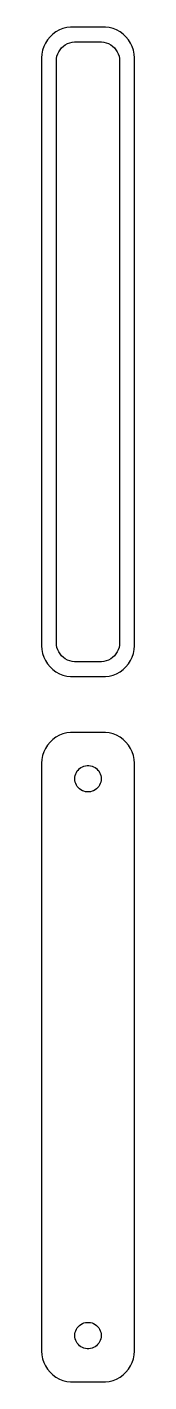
# Model space of a CAD drawing. Header units: metres. Extents: x -8 to 8, y 176 to 394.
import ezdxf

# ---------------------------------------------------------------- set-up
doc = ezdxf.new("R2010")
doc.units = ezdxf.units.M

msp = doc.modelspace()

# ---------------------------------------------------------------- linework, layer by layer
for p, q in [((-4.04507, 394.255), (-4.62889, 394.024)), ((-3.4369, 394.411), (-4.04507, 394.255)), ((-2.81395, 394.49), (-3.4369, 394.411)), ((2.81395, 394.49), (-2.81395, 394.49)), ((3.4369, 394.411), (2.81395, 394.49)), ((4.04507, 394.255), (3.4369, 394.411)), ((4.62889, 394.024), (4.04507, 394.255)), ((-6.54507, 392.439), (-6.88153, 391.909)), ((-6.14484, 392.923), (-6.54507, 392.439)), ((-5.68712, 393.353), (-6.14484, 392.923)), ((-5.17912, 393.722), (-5.68712, 393.353)), ((-4.62889, 394.024), (-5.17912, 393.722)), ((-2.96194, 391.961), (-2.5833, 392.058)), ((-2.5833, 392.058), (-2.19545, 392.107)), ((-2.19545, 392.107), (2.19545, 392.107)), ((2.19545, 392.107), (2.5833, 392.058)), ((2.5833, 392.058), (2.96194, 391.961)), ((5.17912, 393.722), (4.62889, 394.024)), ((5.68712, 393.353), (5.17912, 393.722)), ((6.14484, 392.923), (5.68712, 393.353)), ((6.54507, 392.439), (6.14484, 392.923)), ((6.88153, 391.909), (6.54507, 392.439)), ((-7.46057, 390.127), (-7.5, 389.5)), ((-7.34291, 390.743), (-7.46057, 390.127)), ((-7.14888, 391.341), (-7.34291, 390.743)), ((-6.88153, 391.909), (-7.14888, 391.341)), ((-5.01512, 389.774), (-4.89432, 390.146)), ((-4.89432, 390.146), (-4.72786, 390.5)), ((-4.72786, 390.5), (-4.5184, 390.83)), ((-4.5184, 390.83), (-4.26921, 391.131)), ((-4.26921, 391.131), (-3.98424, 391.399)), ((-3.98424, 391.399), (-3.66798, 391.628)), ((-3.66798, 391.628), (-3.32541, 391.817)), ((-3.32541, 391.817), (-2.96194, 391.961)), ((2.96194, 391.961), (3.32541, 391.817)), ((3.32541, 391.817), (3.66798, 391.628)), ((3.66798, 391.628), (3.98424, 391.399)), ((3.98424, 391.399), (4.26921, 391.131)), ((4.26921, 391.131), (4.5184, 390.83)), ((4.5184, 390.83), (4.72786, 390.5)), ((4.72786, 390.5), (4.89432, 390.146)), ((4.89432, 390.146), (5.01512, 389.774)), ((7.14888, 391.341), (6.88153, 391.909)), ((7.34291, 390.743), (7.14888, 391.341)), ((7.46057, 390.127), (7.34291, 390.743)), ((7.5, 389.5), (7.46057, 390.127)), ((-7.5, 389.5), (-7.5, 294.5)), ((-5.11292, 389), (-5.08836, 389.39)), ((-5.11292, 295), (-5.11292, 389)), ((-5.08836, 389.39), (-5.01512, 389.774)), ((5.01512, 389.774), (5.08836, 389.39)), ((5.08836, 389.39), (5.11292, 389)), ((5.11292, 389), (5.11292, 295)), ((7.5, 294.5), (7.5, 389.5)), ((-7.5, 294.5), (-7.46057, 293.873)), ((-7.46057, 293.873), (-7.34291, 293.257)), ((-5.08836, 294.61), (-5.11292, 295)), ((-5.01512, 294.226), (-5.08836, 294.61)), ((-4.89432, 293.854), (-5.01512, 294.226)), ((-4.72786, 293.5), (-4.89432, 293.854)), ((-4.5184, 293.17), (-4.72786, 293.5)), ((4.72786, 293.5), (4.5184, 293.17)), ((4.89432, 293.854), (4.72786, 293.5)), ((5.01512, 294.226), (4.89432, 293.854)), ((5.08836, 294.61), (5.01512, 294.226)), ((5.11292, 295), (5.08836, 294.61)), ((7.34291, 293.257), (7.46057, 293.873)), ((7.46057, 293.873), (7.5, 294.5)), ((-7.34291, 293.257), (-7.14888, 292.659)), ((-7.14888, 292.659), (-6.88153, 292.091)), ((-6.88153, 292.091), (-6.54507, 291.561)), ((-6.54507, 291.561), (-6.14484, 291.077)), ((-4.26921, 292.869), (-4.5184, 293.17)), ((-3.98424, 292.601), (-4.26921, 292.869)), ((-3.66798, 292.372), (-3.98424, 292.601)), ((-3.32541, 292.183), (-3.66798, 292.372)), ((-2.96194, 292.039), (-3.32541, 292.183)), ((-2.5833, 291.942), (-2.96194, 292.039)), ((-2.19545, 291.893), (-2.5833, 291.942)), ((2.19545, 291.893), (-2.19545, 291.893)), ((2.5833, 291.942), (2.19545, 291.893)), ((2.96194, 292.039), (2.5833, 291.942)), ((3.32541, 292.183), (2.96194, 292.039)), ((3.66798, 292.372), (3.32541, 292.183)), ((3.98424, 292.601), (3.66798, 292.372)), ((4.26921, 292.869), (3.98424, 292.601)), ((4.5184, 293.17), (4.26921, 292.869)), ((6.14484, 291.077), (6.54507, 291.561)), ((6.54507, 291.561), (6.88153, 292.091)), ((6.88153, 292.091), (7.14888, 292.659)), ((7.14888, 292.659), (7.34291, 293.257)), ((-6.14484, 291.077), (-5.68712, 290.647)), ((-5.68712, 290.647), (-5.17912, 290.278)), ((-5.17912, 290.278), (-4.62889, 289.976)), ((-4.62889, 289.976), (-4.04507, 289.745)), ((-4.04507, 289.745), (-3.4369, 289.589)), ((-3.4369, 289.589), (-2.81395, 289.51)), ((-2.81395, 289.51), (2.81395, 289.51)), ((2.81395, 289.51), (3.4369, 289.589)), ((3.4369, 289.589), (4.04507, 289.745)), ((4.04507, 289.745), (4.62889, 289.976)), ((4.62889, 289.976), (5.17912, 290.278)), ((5.17912, 290.278), (5.68712, 290.647)), ((5.68712, 290.647), (6.14484, 291.077)), ((-3.4369, 280.411), (-4.04507, 280.255)), ((-2.81395, 280.49), (-3.4369, 280.411)), ((2.81395, 280.49), (-2.81395, 280.49)), ((3.4369, 280.411), (2.81395, 280.49)), ((4.04507, 280.255), (3.4369, 280.411)), ((-6.54507, 278.439), (-6.88153, 277.909)), ((-6.14484, 278.923), (-6.54507, 278.439)), ((-5.68712, 279.353), (-6.14484, 278.923)), ((-5.17912, 279.722), (-5.68712, 279.353)), ((-4.62889, 280.024), (-5.17912, 279.722)), ((-4.04507, 280.255), (-4.62889, 280.024)), ((4.62889, 280.024), (4.04507, 280.255)), ((5.17912, 279.722), (4.62889, 280.024)), ((5.68712, 279.353), (5.17912, 279.722)), ((6.14484, 278.923), (5.68712, 279.353)), ((6.54507, 278.439), (6.14484, 278.923)), ((6.88153, 277.909), (6.54507, 278.439)), ((-7.46057, 276.127), (-7.5, 275.5)), ((-7.34291, 276.743), (-7.46057, 276.127)), ((-7.14888, 277.341), (-7.34291, 276.743)), ((-6.88153, 277.909), (-7.14888, 277.341)), ((7.14888, 277.341), (6.88153, 277.909)), ((7.34291, 276.743), (7.14888, 277.341)), ((7.46057, 276.127), (7.34291, 276.743)), ((7.5, 275.5), (7.46057, 276.127)), ((-7.5, 275.5), (-7.5, 180.5)), ((-2.06821, 273.531), (-1.98534, 273.786)), ((-1.98534, 273.786), (-1.87117, 274.029)), ((-1.87117, 274.029), (-1.72748, 274.255)), ((-1.72748, 274.255), (-1.55655, 274.462)), ((-1.55655, 274.462), (-1.36108, 274.645)), ((-1.36108, 274.645), (-1.14413, 274.803)), ((-1.14413, 274.803), (-0.909149, 274.932)), ((-0.909149, 274.932), (-0.659836, 275.031)), ((-0.659836, 275.031), (-0.400101, 275.097)), ((-0.400101, 275.097), (-0.134064, 275.131)), ((-0.134064, 275.131), (0.134064, 275.131)), ((0.134064, 275.131), (0.400101, 275.097)), ((0.400101, 275.097), (0.659836, 275.031)), ((0.659836, 275.031), (0.909149, 274.932)), ((0.909149, 274.932), (1.14413, 274.803)), ((1.14413, 274.803), (1.36108, 274.645)), ((1.36108, 274.645), (1.55655, 274.462)), ((1.55655, 274.462), (1.72748, 274.255)), ((1.72748, 274.255), (1.87117, 274.029)), ((1.87117, 274.029), (1.98534, 273.786)), ((1.98534, 273.786), (2.06821, 273.531)), ((7.5, 180.5), (7.5, 275.5)), ((-2.13528, 273), (-2.11845, 273.268)), ((-2.11845, 272.732), (-2.13528, 273)), ((-2.11845, 273.268), (-2.06821, 273.531)), ((-2.06821, 272.469), (-2.11845, 272.732)), ((-1.98534, 272.214), (-2.06821, 272.469)), ((-1.87117, 271.971), (-1.98534, 272.214)), ((-1.72748, 271.745), (-1.87117, 271.971)), ((-1.55655, 271.538), (-1.72748, 271.745)), ((-1.36108, 271.355), (-1.55655, 271.538)), ((1.55655, 271.538), (1.36108, 271.355)), ((1.72748, 271.745), (1.55655, 271.538)), ((1.87117, 271.971), (1.72748, 271.745)), ((1.98534, 272.214), (1.87117, 271.971)), ((2.06821, 272.469), (1.98534, 272.214)), ((2.06821, 273.531), (2.11845, 273.268)), ((2.11845, 272.732), (2.06821, 272.469)), ((2.11845, 273.268), (2.13528, 273)), ((2.13528, 273), (2.11845, 272.732)), ((-1.14413, 271.197), (-1.36108, 271.355)), ((-0.909149, 271.068), (-1.14413, 271.197)), ((-0.659836, 270.969), (-0.909149, 271.068)), ((-0.400101, 270.903), (-0.659836, 270.969)), ((-0.134064, 270.869), (-0.400101, 270.903)), ((0.134064, 270.869), (-0.134064, 270.869)), ((0.400101, 270.903), (0.134064, 270.869)), ((0.659836, 270.969), (0.400101, 270.903)), ((0.909149, 271.068), (0.659836, 270.969)), ((1.14413, 271.197), (0.909149, 271.068)), ((1.36108, 271.355), (1.14413, 271.197)), ((-1.98534, 183.786), (-1.87117, 184.029)), ((-1.87117, 184.029), (-1.72748, 184.255)), ((-1.72748, 184.255), (-1.55655, 184.462)), ((-1.55655, 184.462), (-1.36108, 184.645)), ((-1.36108, 184.645), (-1.14413, 184.803)), ((-1.14413, 184.803), (-0.909149, 184.932)), ((-0.909149, 184.932), (-0.659836, 185.031)), ((-0.659836, 185.031), (-0.400101, 185.097)), ((-0.400101, 185.097), (-0.134064, 185.131)), ((-0.134064, 185.131), (0.134064, 185.131)), ((0.134064, 185.131), (0.400101, 185.097)), ((0.400101, 185.097), (0.659836, 185.031)), ((0.659836, 185.031), (0.909149, 184.932)), ((0.909149, 184.932), (1.14413, 184.803)), ((1.14413, 184.803), (1.36108, 184.645)), ((1.36108, 184.645), (1.55655, 184.462)), ((1.55655, 184.462), (1.72748, 184.255)), ((1.72748, 184.255), (1.87117, 184.029)), ((1.87117, 184.029), (1.98534, 183.786)), ((-2.13528, 183), (-2.11845, 183.268)), ((-2.11845, 182.732), (-2.13528, 183)), ((-2.11845, 183.268), (-2.06821, 183.531)), ((-2.06821, 182.469), (-2.11845, 182.732)), ((-2.06821, 183.531), (-1.98534, 183.786)), ((-1.98534, 182.214), (-2.06821, 182.469)), ((-1.87117, 181.971), (-1.98534, 182.214)), ((-1.72748, 181.745), (-1.87117, 181.971)), ((1.87117, 181.971), (1.72748, 181.745)), ((1.98534, 182.214), (1.87117, 181.971)), ((1.98534, 183.786), (2.06821, 183.531)), ((2.06821, 182.469), (1.98534, 182.214)), ((2.06821, 183.531), (2.11845, 183.268)), ((2.11845, 182.732), (2.06821, 182.469)), ((2.11845, 183.268), (2.13528, 183)), ((2.13528, 183), (2.11845, 182.732)), ((-7.5, 180.5), (-7.46057, 179.873)), ((-7.46057, 179.873), (-7.34291, 179.257)), ((-1.55655, 181.538), (-1.72748, 181.745)), ((-1.36108, 181.355), (-1.55655, 181.538)), ((-1.14413, 181.197), (-1.36108, 181.355)), ((-0.909149, 181.068), (-1.14413, 181.197)), ((-0.659836, 180.969), (-0.909149, 181.068)), ((-0.400101, 180.903), (-0.659836, 180.969)), ((-0.134064, 180.869), (-0.400101, 180.903)), ((0.134064, 180.869), (-0.134064, 180.869)), ((0.400101, 180.903), (0.134064, 180.869)), ((0.659836, 180.969), (0.400101, 180.903)), ((0.909149, 181.068), (0.659836, 180.969)), ((1.14413, 181.197), (0.909149, 181.068)), ((1.36108, 181.355), (1.14413, 181.197)), ((1.55655, 181.538), (1.36108, 181.355)), ((1.72748, 181.745), (1.55655, 181.538)), ((7.34291, 179.257), (7.46057, 179.873)), ((7.46057, 179.873), (7.5, 180.5)), ((-7.34291, 179.257), (-7.14888, 178.659)), ((-7.14888, 178.659), (-6.88153, 178.091)), ((-6.88153, 178.091), (-6.54507, 177.561)), ((-6.54507, 177.561), (-6.14484, 177.077)), ((6.14484, 177.077), (6.54507, 177.561)), ((6.54507, 177.561), (6.88153, 178.091)), ((6.88153, 178.091), (7.14888, 178.659)), ((7.14888, 178.659), (7.34291, 179.257)), ((-6.14484, 177.077), (-5.68712, 176.647)), ((-5.68712, 176.647), (-5.17912, 176.278)), ((-5.17912, 176.278), (-4.62889, 175.976)), ((-4.62889, 175.976), (-4.04507, 175.745)), ((-4.04507, 175.745), (-3.4369, 175.589)), ((-3.4369, 175.589), (-2.81395, 175.51)), ((-2.81395, 175.51), (2.81395, 175.51)), ((2.81395, 175.51), (3.4369, 175.589)), ((3.4369, 175.589), (4.04507, 175.745)), ((4.04507, 175.745), (4.62889, 175.976)), ((4.62889, 175.976), (5.17912, 176.278)), ((5.17912, 176.278), (5.68712, 176.647)), ((5.68712, 176.647), (6.14484, 177.077))]:
    msp.add_line(p, q)

doc.saveas('drawing.dxf')
